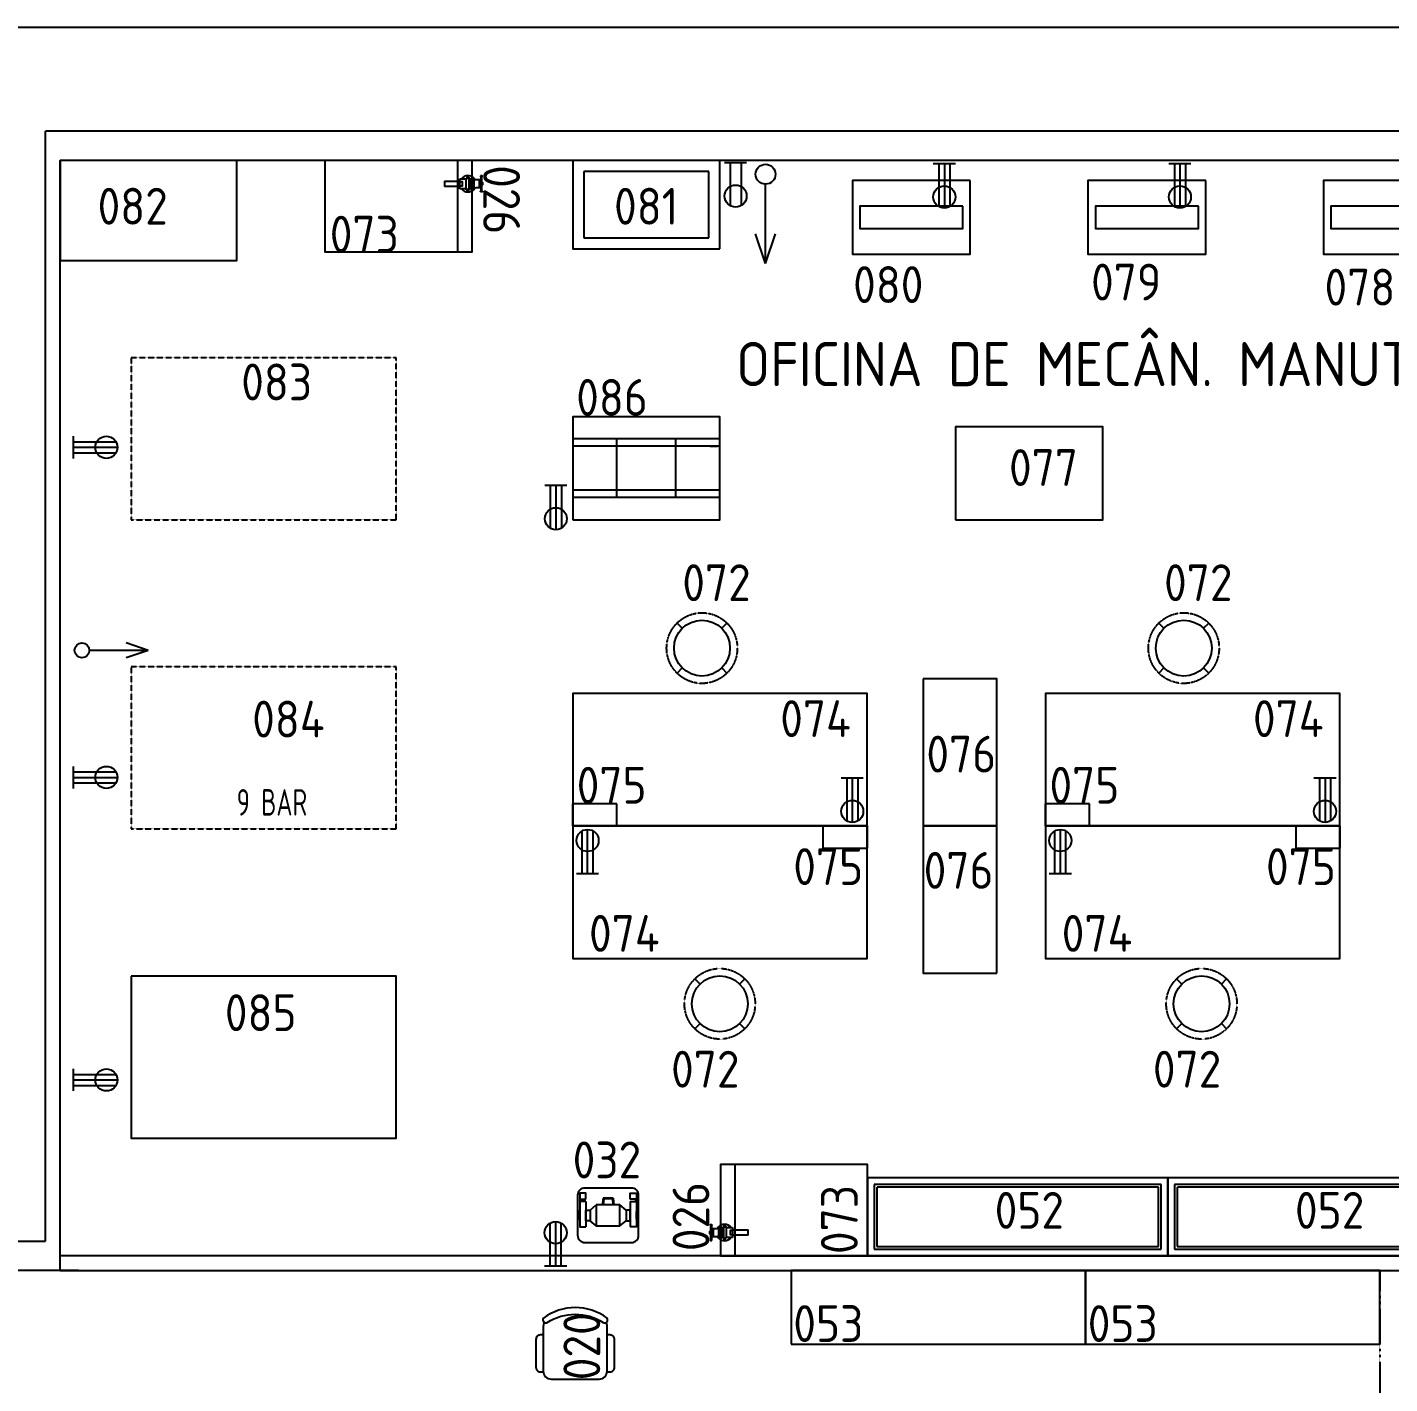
# Model space of a CAD drawing. Header units: millimetres. Extents: x 18768 to 1484868, y -11027 to 520152.
# Drawn here: x 204153 to 213408, y 54022 to 63236 of the extents above; entities that cross this region are included whole.
import ezdxf
from ezdxf.enums import TextEntityAlignment as Align

# ---------------------------------------------------------------- set-up
doc = ezdxf.new("R2010")
doc.units = ezdxf.units.MM
for name, pattern in [('DASHED', [0.75, 0.55, -0.2]), ('DIVIDE', [2.15, 1.5, -0.2, 0.05, -0.15, 0.05, -0.2]), ('HIDDEN', [0.375, 0.25, -0.125]), ('HIDDEN2', [4.7625, 3.175, -1.5875])]:
    doc.linetypes.add(name, pattern=pattern)
for name, color, linetype in [('L018-SIMBOLO1', 3, 'Continuous'), ('L018-SIMBOLO3', 3, 'Continuous'), ('L025-CONTORNO', 7, 'Continuous'), ('L025-IMAGIN', 1, 'DIVIDE'), ('L025-TEXTO', 7, 'Continuous'), ('L025-TRACEJ', 140, 'DASHED'), ('L035-ARRANJO-ADQUIRIR', 102, 'Continuous'), ('L035-ARRANJO-EXISTENTE', 180, 'Continuous'), ('L035-ARRANJO-REMANEJADO', 200, 'Continuous'), ('L035-TEXTO', 40, 'Continuous'), ('PAREDES', 7, 'Continuous')]:
    doc.layers.add(name, color=color, linetype=linetype)
doc.layers.add('L035-DEMOLIÇÃO', color=40, linetype='Continuous', plot=False)
doc.styles.add('ISO-CP--18', font='isocp.shx', dxfattribs={"width": 0.75, "height": 180})
doc.styles.add('ISO-CP--25', font='isocp.shx', dxfattribs={"height": 250})
doc.styles.add('ISO-CP--35', font='isocp.shx', dxfattribs={"height": 350})
doc.styles.add('Itálico', font='italic.shx', dxfattribs={"height": 500})

# ---------------------------------------------------------------- blocks, each defined once
blk = doc.blocks.new('BL_SENAI_id9330313130')
at = {"layer": 'L035-ARRANJO-EXISTENTE', "color": 0}
for p, q in [((-2.2, 568.9), (-2.2, 530.6)), ((13, 568.9), (-2.2, 568.9)), ((13, 530.6), (13, 572.3)), ((81.7, 581.5), (87.6, 585.8)), ((133.6, 581.5), (81.7, 581.5)), ((81.7, 572.3), (81.7, 581)), ((133.6, 572.3), (81.7, 572.3)), ((127.6, 585.8), (87.6, 585.8)), ((133.6, 581.5), (127.6, 585.8)), ((133.6, 572.3), (133.6, 581.5)), ((184.3, 572.3), (184.3, 530.6)), ((13, 530.6), (184.3, 530.6)), ((71, 502.1), (35.4, 460.4)), ((178.5, 460.4), (144.2, 502.1)), ((-9.9, 413.3), (35.4, 419.3)), ((-9.9, 413.3), (-9.9, 346.3)), ((-3.9, 408.1), (35.4, 413.2)), ((-3.9, 408.1), (-3.9, 351.6)), ((-9.9, 346.3), (35.4, 340.4)), ((-3.9, 351.6), (35.4, 346.4)), ((71, 257.5), (35.4, 299.3)), ((178.5, 299.3), (144.2, 257.5)), ((-2.2, 190.8), (-2.2, 229.1)), ((13, 190.8), (-2.2, 190.8)), ((13, 229.1), (184.3, 229.1)), ((13, 229.1), (13, 187.3)), ((133.6, 187.3), (81.7, 187.3)), ((81.7, 187.3), (81.7, 178.6)), ((133.6, 187.3), (133.6, 178.2)), ((184.3, 187.3), (184.3, 229.1)), ((133.6, 178.2), (81.7, 178.2)), ((81.7, 178.2), (87.6, 173.8)), ((127.6, 173.8), (87.6, 173.8)), ((133.6, 178.2), (127.6, 173.8))]:
    blk.add_line(p, q, dxfattribs=at)
blk.add_lwpolyline([(241.9, 587.3), (-28.1, 587.3, 0.414214), (-78.1, 537.3), (-78.1, 222.3, 0.414214), (-28.1, 172.3), (241.9, 172.3, 0.414214), (291.9, 222.3), (291.9, 537.3, 0.414214)], format="xyb", close=True, dxfattribs=at)
for points in [[(-2.2, 530.6), (-42.4, 530.6), (-42.4, 572.3), (184.3, 572.3), (184.3, 568.9)], [(-2.2, 229.1), (-42.4, 229.1), (-42.4, 187.3), (184.3, 187.3), (184.3, 190.8)]]:
    blk.add_lwpolyline(points, dxfattribs=at)
for points in [[(144.2, 502.1), (144.2, 530.6), (71, 530.6), (71, 502.1)], [(35.4, 299.3), (178.5, 299.3), (178.5, 460.4), (35.4, 460.4)], [(144.2, 257.5), (144.2, 229.1), (71, 229.1), (71, 257.5)]]:
    blk.add_lwpolyline(points, close=True, dxfattribs=at)
at = {"layer": 'L025-TEXTO', "style": 'ISO-CP--25'}
blk.add_attdef('rmp_mt_codmaterial', (15, 15), '', height=40, dxfattribs=at)
at = {"layer": 'L025-TEXTO', "style": 'ISO-CP--25', "flags": 1}
for tag in ['rmp_mt_nomeunid', 'rmp_mt_potencia', 'rmp_mt_cod']:
    blk.add_attdef(tag, (15, 15), '', height=40, dxfattribs=at)
blk = doc.blocks.new('BL_SENAI_id9320231060')
at = {"layer": 'L025-CONTORNO', "color": 0}
blk.add_lwpolyline([(0, 0), (2000, 0), (2000, 500), (0, 500)], close=True, dxfattribs=at)
at = {"layer": 'L025-TEXTO', "style": 'Itálico'}
blk.add_attdef('rmp_mt_codmaterial', (15, 15), '', height=40, dxfattribs=at)
at = {"layer": 'L025-TEXTO', "style": 'Itálico', "flags": 1}
for tag in ['rmp_mt_nomeunid', 'rmp_mt_potencia', 'rmp_mt_cod']:
    blk.add_attdef(tag, (15, 15), '', height=40, dxfattribs=at)
blk = doc.blocks.new('BL_SENAI_id9300163103')
at = {"layer": 'L025-CONTORNO', "color": 0}
blk.add_line((-985.2, 85.1), (-985.2, 705.1), dxfattribs=at)
blk.add_lwpolyline([(-1085.2, 85.1), (-85.2, 85.1), (-85.2, 705.1), (-1085.2, 705.1)], close=True, dxfattribs=at)
at = {"layer": 'L025-TEXTO', "style": 'ISO-CP--25'}
blk.add_attdef('rmp_mt_codmaterial', (15, 15), '', height=40, dxfattribs=at)
at = {"layer": 'L025-TEXTO', "style": 'ISO-CP--25', "flags": 1}
for tag in ['rmp_mt_nomeunid', 'rmp_mt_potencia', 'rmp_mt_cod']:
    blk.add_attdef(tag, (15, 15), '', height=40, dxfattribs=at)
blk = doc.blocks.new('BL_SENAI_id9310100320')
at = {"layer": 'L035-ARRANJO-EXISTENTE', "color": 0}
for p, q in [((-200.7, 56.3), (-200.7, 19.7)), ((-200.7, 56.3), (-96, 56.3)), ((-96, 19.7), (-200.7, 19.7)), ((-96, 72.3), (-55.2, 72.3)), ((-96, 3.7), (-96, 72.3)), ((-55.2, 3.7), (-96, 3.7)), ((-29.2, 76), (-35, 76)), ((-35, 67.8), (-35, 0)), ((-35, 0), (-29.2, 0)), ((-29.2, 0), (-29.2, 76)), ((-22.5, 76), (-16.6, 76)), ((-22.5, 0), (-22.5, 76)), ((-16.6, 0), (-22.5, 0)), ((-16.6, 67.8), (-16.6, 0)), ((0.9, 22.8), (0.9, 53.2)), ((39.4, 64.6), (12.3, 64.6)), ((39.4, 11.4), (12.3, 11.4)), ((35, 64.6), (35, 11.4)), ((39.4, 64.6), (39.4, 11.4))]:
    blk.add_line(p, q, dxfattribs=at)
for points in [[(-96, 21.8), (-96, 54.2), (-80.4, 54.2), (-80.4, 21.8)], [(-52.6, 76), (-35, 76), (-35, 0), (-52.6, 0)], [(0.9, 76), (-16.6, 76), (-16.6, 0), (0.9, 0)], [(39.4, 30), (39.4, 45.8), (58.1, 45.8), (58.1, 30)], [(45.4, 91.7), (45.4, 87.5), (54.8, 87.5), (54.8, 91.7)], [(45.4, -15.9), (45.4, -11.8), (54.8, -11.8), (54.8, -15.9)]]:
    blk.add_lwpolyline(points, close=True, dxfattribs=at)
for points in [[(48.1, 45.8), (48.1, 87.5), (52.2, 87.5), (52.2, 45.8)], [(52.2, 30), (52.2, -11.8), (48.1, -11.8), (48.1, 30)]]:
    blk.add_lwpolyline(points, dxfattribs=at)
for centre in [(-41.8, 84.6), (-41.8, -8.6)]:
    blk.add_circle(centre, 4.46, dxfattribs=at)
for centre, radius, start, end in [((-40.5, 38), 55.5, 41.73855, 141.87067), ((-40.5, 38), 55.5, 218.12933, 318.26145), ((-55.2, 74.9), 2.59, 270, 0), ((-55.2, 1.1), 2.59, 0, 90), ((12.3, 76), 11.4, 180, 270), ((12.3, 0), 11.4, 90, 180)]:
    blk.add_arc(centre, radius, start, end, dxfattribs=at)
at = {"layer": 'L025-TEXTO', "style": 'ISO-CP--25'}
blk.add_attdef('rmp_mt_codmaterial', (15, 15), '', height=40, dxfattribs=at)
at = {"layer": 'L025-TEXTO', "style": 'ISO-CP--25', "flags": 1}
for tag in ['rmp_mt_nomeunid', 'rmp_mt_potencia', 'rmp_mt_cod']:
    blk.add_attdef(tag, (15, 15), '', height=40, dxfattribs=at)
blk = doc.blocks.new('BL_SENAI_id9300103501')
at = {"layer": 'L025-CONTORNO', "color": 0}
blk.add_lwpolyline([(-1554.6, 282.4), (-354.6, 282.4), (-354.6, 962.4), (-1554.6, 962.4)], close=True, dxfattribs=at)
at = {"layer": 'L025-TEXTO', "style": 'ISO-CP--25'}
blk.add_attdef('rmp_mt_codmaterial', (15, 15), '', height=40, dxfattribs=at)
at = {"layer": 'L025-TEXTO', "style": 'ISO-CP--25', "flags": 1}
for tag in ['rmp_mt_nomeunid', 'rmp_mt_potencia', 'rmp_mt_cod']:
    blk.add_attdef(tag, (15, 15), '', height=40, dxfattribs=at)
blk = doc.blocks.new('BL_SENAI_id9380320010')
at = {"layer": 'L025-CONTORNO', "color": 0}
blk.add_lwpolyline([(-614.3, -165.9), (485.7, -165.9), (485.7, 1634.1), (-614.3, 1634.1)], close=True, dxfattribs=at)
at = {"layer": 'L025-TEXTO', "style": 'ISO-CP--25'}
blk.add_attdef('rmp_mt_codmaterial', (15, 15), '', height=40, dxfattribs=at)
at = {"layer": 'L025-TEXTO', "style": 'ISO-CP--25', "flags": 1}
for tag in ['rmp_mt_nomeunid', 'rmp_mt_potencia', 'rmp_mt_cod']:
    blk.add_attdef(tag, (15, 15), '', height=40, dxfattribs=at)
blk = doc.blocks.new('BL_SENAI_id9380330030')
at = {"layer": 'L035-ARRANJO-ADQUIRIR', "color": 0, "linetype": 'HIDDEN'}
blk.add_lwpolyline([(-1579.9, -233.3), (220.1, -233.3), (220.1, 866.7), (-1579.9, 866.7)], close=True, dxfattribs=at)
at = {"layer": 'L025-TEXTO', "style": 'ISO-CP--25'}
blk.add_attdef('rmp_mt_codmaterial', (15, 15), '', height=40, dxfattribs=at)
at = {"layer": 'L025-TEXTO', "style": 'ISO-CP--25', "flags": 1}
for tag in ['rmp_mt_nomeunid', 'rmp_mt_potencia', 'rmp_mt_cod']:
    blk.add_attdef(tag, (15, 15), '', height=40, dxfattribs=at)
blk = doc.blocks.new('BL_SENAI_id9380390070')
at = {"layer": 'L025-CONTORNO', "color": 0}
for points in [[(-938.5, 117.1), (-138.5, 117.1), (-138.5, 617.1), (-938.5, 617.1)], [(-888.5, 292.1), (-188.5, 292.1), (-188.5, 442.1), (-888.5, 442.1)]]:
    blk.add_lwpolyline(points, close=True, dxfattribs=at)
at = {"layer": 'L025-TEXTO', "style": 'ISO-CP--25'}
blk.add_attdef('rmp_mt_codmaterial', (15, 15), '', height=40, dxfattribs=at)
at = {"layer": 'L025-TEXTO', "style": 'ISO-CP--25', "flags": 1}
for tag in ['rmp_mt_nomeunid', 'rmp_mt_potencia', 'rmp_mt_cod']:
    blk.add_attdef(tag, (15, 15), '', height=40, dxfattribs=at)
blk = doc.blocks.new('BL_SENAI_id9380390080')
at = {"layer": 'L025-CONTORNO', "color": 0}
for points in [[(-832.5, 54.5), (-32.5, 54.5), (-32.5, 554.5), (-832.5, 554.5)], [(-782.5, 229.5), (-82.5, 229.5), (-82.5, 379.5), (-782.5, 379.5)]]:
    blk.add_lwpolyline(points, close=True, dxfattribs=at)
at = {"layer": 'L025-TEXTO', "style": 'ISO-CP--25'}
blk.add_attdef('rmp_mt_codmaterial', (15, 15), '', height=40, dxfattribs=at)
at = {"layer": 'L025-TEXTO', "style": 'ISO-CP--25', "flags": 1}
for tag in ['rmp_mt_nomeunid', 'rmp_mt_potencia', 'rmp_mt_cod']:
    blk.add_attdef(tag, (15, 15), '', height=40, dxfattribs=at)
blk = doc.blocks.new('BL_SENAI_id9380390090')
at = {"layer": 'L025-CONTORNO', "color": 0}
for points in [[(-682.8, 170.4), (117.2, 170.4), (117.2, 670.4), (-682.8, 670.4)], [(-632.8, 345.4), (67.2, 345.4), (67.2, 495.4), (-632.8, 495.4)]]:
    blk.add_lwpolyline(points, close=True, dxfattribs=at)
at = {"layer": 'L025-TEXTO', "style": 'ISO-CP--25'}
blk.add_attdef('rmp_mt_codmaterial', (15, 15), '', height=40, dxfattribs=at)
at = {"layer": 'L025-TEXTO', "style": 'ISO-CP--25', "flags": 1}
for tag in ['rmp_mt_nomeunid', 'rmp_mt_potencia', 'rmp_mt_cod']:
    blk.add_attdef(tag, (15, 15), '', height=40, dxfattribs=at)
blk = doc.blocks.new('BL_SENAI_id9330320140')
at = {"layer": 'L035-ARRANJO-REMANEJADO', "color": 0}
for p, q in [((-1119.7, 702.2), (-119.7, 702.2)), ((-1119.7, 652.2), (-119.7, 652.2)), ((-819.7, 702.2), (-819.7, 302.2)), ((-419.7, 702.2), (-419.7, 302.2)), ((-1119.7, 352.2), (-119.7, 352.2)), ((-1119.7, 302.2), (-119.7, 302.2)), ((-1053.4, 352.2), (-1103.4, 352.2))]:
    blk.add_line(p, q, dxfattribs=at)
blk.add_lwpolyline([(-119.7, 852.2), (-1119.7, 852.2), (-1119.7, 152.2), (-119.7, 152.2)], close=True, dxfattribs=at)
at = {"layer": 'L025-TEXTO', "style": 'ISO-CP--25'}
blk.add_attdef('rmp_mt_codmaterial', (15, 15), '', height=40, dxfattribs=at)
at = {"layer": 'L025-TEXTO', "style": 'ISO-CP--25', "flags": 1}
for tag in ['rmp_mt_nomeunid', 'rmp_mt_potencia', 'rmp_mt_cod']:
    blk.add_attdef(tag, (15, 15), '', height=40, dxfattribs=at)
blk = doc.blocks.new('BL_SENAI_id9300119427')
at = {"layer": 'L025-CONTORNO', "color": 0}
for p, q in [((-684.6, 1011.8), (-684.6, 161.8)), ((-234.6, 1011.8), (-684.6, 1011.8)), ((-234.6, 161.8), (-234.6, 1011.8)), ((-684.6, 161.8), (-234.6, 161.8))]:
    blk.add_line(p, q, dxfattribs=at)
blk.add_lwpolyline([(-759.6, 86.8), (-159.6, 86.8), (-159.6, 1086.8), (-759.6, 1086.8)], close=True, dxfattribs=at)
at = {"layer": 'L025-TEXTO', "style": 'ISO-CP--25'}
blk.add_attdef('rmp_mt_codmaterial', (15, 15), '', height=40, dxfattribs=at)
at = {"layer": 'L025-TEXTO', "style": 'ISO-CP--25', "flags": 1}
for tag in ['rmp_mt_nomeunid', 'rmp_mt_potencia', 'rmp_mt_cod']:
    blk.add_attdef(tag, (15, 15), '', height=40, dxfattribs=at)
blk = doc.blocks.new('BL_SENAI_id9350520770')
at = {"layer": 'L025-CONTORNO', "color": 0}
blk.add_lwpolyline([(-1125.1, 177.5), (-125.1, 177.5), (-125.1, 807.5), (-1125.1, 807.5)], close=True, dxfattribs=at)
at = {"layer": 'L025-TEXTO', "style": 'ISO-CP--25'}
blk.add_attdef('rmp_mt_codmaterial', (15, 15), '', height=40, dxfattribs=at)
at = {"layer": 'L025-TEXTO', "style": 'ISO-CP--25', "flags": 1}
for tag in ['rmp_mt_nomeunid', 'rmp_mt_potencia', 'rmp_mt_cod']:
    blk.add_attdef(tag, (15, 15), '', height=40, dxfattribs=at)
blk = doc.blocks.new('BL_SENAI_id9320230770')
at = {"layer": 'L025-CONTORNO', "color": 0}
blk.add_lwpolyline([(-848.2, -168.9), (1191.8, -168.9), (1191.8, 361.1), (-848.2, 361.1)], close=True, dxfattribs=at)
at = {"layer": 'L025-CONTORNO', "color": 0, "linetype": 'HIDDEN2'}
for points in [[(-803.2, -123.9), (1146.8, -123.9), (1146.8, 316.1), (-803.2, 316.1)], [(-785.2, -105.9), (1128.8, -105.9), (1128.8, 298.1), (-785.2, 298.1)]]:
    blk.add_lwpolyline(points, close=True, dxfattribs=at)
at = {"layer": 'L025-TEXTO', "style": 'ISO-CP--25'}
blk.add_attdef('rmp_mt_codmaterial', (15, 15), '', height=40, dxfattribs=at)
at = {"layer": 'L025-TEXTO', "style": 'ISO-CP--25', "flags": 1}
for tag in ['rmp_mt_nomeunid', 'rmp_mt_potencia', 'rmp_mt_cod']:
    blk.add_attdef(tag, (15, 15), '', height=40, dxfattribs=at)
blk = doc.blocks.new('BL_SENAI_id9300121710')
at = {"layer": 'L035-ARRANJO-EXISTENTE', "color": 0}
for p, q in [((-300, 150), (-300, 0)), ((-300, 150), (0, 150)), ((0, 150), (0, 0)), ((-300, 0), (0, 0))]:
    blk.add_line(p, q, dxfattribs=at)
at = {"layer": 'L025-TEXTO', "style": 'ISO-CP--25'}
blk.add_attdef('rmp_mt_codmaterial', (15, 15), '', height=40, dxfattribs=at)
at = {"layer": 'L025-TEXTO', "style": 'ISO-CP--25', "flags": 1}
for tag in ['rmp_mt_nomeunid', 'rmp_mt_potencia', 'rmp_mt_cod']:
    blk.add_attdef(tag, (15, 15), '', height=40, dxfattribs=at)
blk = doc.blocks.new('BL_SENAI_id9320240290')
at = {"layer": 'L025-CONTORNO', "color": 0}
blk.add_lwpolyline([(-248.5, 37.7), (-248.5, 2037.7), (-1148.5, 2037.7), (-1148.5, 37.7)], close=True, dxfattribs=at)
at = {"layer": 'L025-TEXTO', "style": 'ISO-CP--25'}
blk.add_attdef('rmp_mt_codmaterial', (15, 15), '', height=40, dxfattribs=at)
at = {"layer": 'L025-TEXTO', "style": 'ISO-CP--25', "flags": 1}
for tag in ['rmp_mt_nomeunid', 'rmp_mt_potencia', 'rmp_mt_cod']:
    blk.add_attdef(tag, (15, 15), '', height=40, dxfattribs=at)
blk = doc.blocks.new('BL_SENAI_id9320240380')
at = {"layer": 'L025-CONTORNO', "color": 0}
blk.add_lwpolyline([(-795.8, 248.5), (204.2, 248.5), (204.2, 748.5), (-795.8, 748.5)], close=True, dxfattribs=at)
at = {"layer": 'L025-TEXTO', "style": 'ISO-CP--18'}
blk.add_attdef('rmp_mt_codmaterial', (15, 15), '', height=40, dxfattribs=at)
at = {"layer": 'L025-TEXTO', "style": 'ISO-CP--18', "flags": 1}
for tag in ['rmp_mt_nomeunid', 'rmp_mt_potencia', 'rmp_mt_cod']:
    blk.add_attdef(tag, (15, 15), '', height=40, dxfattribs=at)
blk = doc.blocks.new('BL_SENAI_id9320211340')
at = {"layer": 'L025-TRACEJ', "color": 0}
blk.add_circle((184.9, 38.9), 240, dxfattribs=at)
at = {"layer": 'L035-ARRANJO-EXISTENTE', "color": 0}
for p, q in [((50.6, 173.3), (15.2, 208.7)), ((319.3, 173.3), (354.6, 208.7)), ((50.6, -95.4), (15.2, -130.8)), ((319.3, -95.4), (354.6, -130.8))]:
    blk.add_line(p, q, dxfattribs=at)
blk.add_circle((184.9, 38.9), 190, dxfattribs=at)
at = {"layer": 'L025-TEXTO', "style": 'ISO-CP--25'}
blk.add_attdef('rmp_mt_codmaterial', (15, 15), '', height=40, dxfattribs=at)
at = {"layer": 'L025-TEXTO', "style": 'ISO-CP--25', "flags": 1}
for tag in ['rmp_mt_nomeunid', 'rmp_mt_potencia', 'rmp_mt_cod']:
    blk.add_attdef(tag, (15, 15), '', height=40, dxfattribs=at)
blk = doc.blocks.new('BL_SENAI_id9320210400')
at = {"layer": 'L035-ARRANJO-ADQUIRIR', "color": 0}
for points in [[(-689.7, 550.3, -0.290756), (-310.2, 550.3, 0.829608), (-283.9, 578.9, 0.333333), (-716.3, 578.9, 0.829608), (-690, 550.3)], [(-717.1, 464.5), (-737.1, 464.5, 0.414214), (-767.1, 434.5), (-767.1, 244.5, 0.414214), (-737.1, 214.5), (-716.9, 214.5)], [(-710.1, 549.8, 0.129448), (-717.1, 523.2), (-717.1, 218.5, 0.414214), (-663, 164.5), (-337.9, 164.5, 0.414214), (-283.9, 218.5), (-283.9, 524.9, 0.120944), (-290, 549.9)], [(-283.9, 214.5), (-263.9, 214.5, 0.414214), (-233.9, 244.5), (-233.9, 434.5, 0.414214), (-263.9, 464.5), (-283.9, 464.5)]]:
    blk.add_lwpolyline(points, format="xyb", dxfattribs=at)
at = {"layer": 'L025-TEXTO', "style": 'ISO-CP--25'}
blk.add_attdef('rmp_mt_codmaterial', (15, 15), '', height=40, dxfattribs=at)
at = {"layer": 'L025-TEXTO', "style": 'ISO-CP--25', "flags": 1}
for tag in ['rmp_mt_nomeunid', 'rmp_mt_potencia', 'rmp_mt_cod']:
    blk.add_attdef(tag, (15, 15), '', height=40, dxfattribs=at)

msp = doc.modelspace()

# ---------------------------------------------------------------- linework, layer by layer
at = {"layer": 'L018-SIMBOLO1'}
for p, q in [((209039.482, 62314.487), (208889.482, 62314.487)), ((208926.982, 62314.487), (208926.982, 62024.535)), ((209001.982, 62314.487), (209001.982, 62024.535)), ((210457.317, 62308.537), (210307.317, 62308.537)), ((210344.817, 62308.537), (210344.817, 62018.585)), ((210382.317, 62308.537), (210382.317, 62008.537)), ((210419.817, 62308.537), (210419.817, 62018.585)), ((212057.317, 62308.537), (211907.317, 62308.537)), ((211944.817, 62308.537), (211944.817, 62018.585)), ((211982.317, 62308.537), (211982.317, 62008.537)), ((212019.817, 62308.537), (212019.817, 62018.585)), ((204465.519, 60458.179), (204465.519, 60308.179)), ((204465.519, 60420.679), (204755.471, 60420.679)), ((204465.519, 60383.179), (204765.519, 60383.179)), ((204465.519, 60345.679), (204755.471, 60345.679)), ((207818.287, 60122.897), (207668.287, 60122.897)), ((207705.787, 60122.897), (207705.787, 59832.945)), ((207743.287, 60122.897), (207743.287, 59822.897)), ((207780.787, 60122.897), (207780.787, 59832.945)), ((204465.519, 58215.795), (204465.519, 58065.795)), ((204465.519, 58178.295), (204755.471, 58178.295)), ((204465.519, 58140.795), (204765.519, 58140.795)), ((209831.905, 58134.967), (209681.905, 58134.967)), ((209719.405, 58134.967), (209719.405, 57845.015)), ((209756.905, 58134.967), (209756.905, 57834.967)), ((209794.405, 58134.967), (209794.405, 57845.015)), ((213043.055, 58134.967), (212893.055, 58134.967)), ((212930.555, 58134.967), (212930.555, 57845.015)), ((212968.055, 58134.967), (212968.055, 57834.967)), ((213005.555, 58134.967), (213005.555, 57845.015)), ((204465.519, 58103.295), (204755.471, 58103.295)), ((211132.782, 57487.436), (211132.782, 57777.387)), ((211170.282, 57487.436), (211170.282, 57787.436)), ((211207.782, 57487.436), (211207.782, 57777.387)), ((211095.282, 57487.436), (211245.282, 57487.436)), ((204465.519, 56161.187), (204465.519, 56011.187)), ((204465.519, 56123.687), (204755.471, 56123.687)), ((204465.519, 56086.187), (204765.519, 56086.187)), ((204465.519, 56048.687), (204755.471, 56048.687)), ((207704.742, 54823.419), (207704.742, 55113.371)), ((207742.242, 54823.419), (207742.242, 55123.419)), ((207779.742, 54823.419), (207779.742, 55113.371)), ((207667.242, 54823.419), (207817.242, 54823.419))]:
    msp.add_line(p, q, dxfattribs=at)
at = {"layer": 'L018-SIMBOLO1', "color": 3}
for p, q in [((207921.631, 57487.436), (207921.631, 57777.387)), ((207959.131, 57487.436), (207959.131, 57787.436)), ((207996.631, 57487.436), (207996.631, 57777.387)), ((207884.131, 57487.436), (208034.131, 57487.436))]:
    msp.add_line(p, q, dxfattribs=at)
at = {"layer": 'L018-SIMBOLO1'}
for centre in [(208964.482, 62089.487), (210382.317, 62083.537), (211982.317, 62083.537), (204690.519, 60383.179), (207743.287, 59897.897), (204690.519, 58140.795), (209756.905, 57909.967), (212968.055, 57909.967), (211170.282, 57712.436), (204690.519, 56086.187), (207742.242, 55048.419)]:
    msp.add_circle(centre, 75, dxfattribs=at)
at = {"layer": 'L018-SIMBOLO1', "color": 3}
msp.add_circle((207959.131, 57712.436), 75, dxfattribs=at)
at = {"layer": 'L018-SIMBOLO3'}
for p, q in [((209167.737, 61630.493), (209167.737, 62170.493)), ((209167.737, 61630.493), (209100.237, 61832.993)), ((209167.737, 61630.493), (209235.237, 61832.993)), ((204974.269, 59004.003), (204824.269, 59054.003)), ((204974.269, 59004.003), (204574.269, 59004.003)), ((204974.269, 59004.003), (204824.269, 58954.003))]:
    msp.add_line(p, q, dxfattribs=at)
for centre, radius in [((209167.737, 62237.993), 67.5), ((204524.269, 59004.003), 50)]:
    msp.add_circle(centre, radius, dxfattribs=at)
at = {"layer": 'L025-IMAGIN'}
msp.add_line((213341.498, 54791.201), (213341.498, 53591.201), dxfattribs=at)
at = {"layer": 'L035-DEMOLIÇÃO', "linetype": 'ByBlock', "lineweight": -2}
msp.add_lwpolyline([(243039.686, 25707.681), (151141.405, 25707.681), (151141.405, 63236.274), (243039.686, 63236.274)], close=True, dxfattribs=at)
at = {"layer": 'PAREDES', "ltscale": 0.01}
for p, q in [((204276.428, 54991.201), (204276.428, 62531.201)), ((204376.428, 54791.201), (204376.428, 62331.201))]:
    msp.add_line(p, q, dxfattribs=at)
at = {"layer": 'PAREDES'}
for p, q in [((219603.279, 62531.201), (204276.428, 62531.201)), ((219603.279, 62331.201), (204376.428, 62331.201)), ((187253.279, 54991.201), (204276.428, 54991.201)), ((214341.498, 54891.201), (204376.428, 54891.201)), ((204500.309, 54791.201), (187253.279, 54791.201)), ((204376.428, 54791.201), (214341.498, 54791.201))]:
    msp.add_line(p, q, dxfattribs=at)

# ---------------------------------------------------------------- block references
at = {"layer": 'L035-ARRANJO-ADQUIRIR'}
ref = msp.add_blockref('BL_SENAI_id9300103501', (204021.878, 62613.592), dxfattribs=dict(at, rotation=180))
ref.add_attrib('rmp_mt_codmaterial', '082', dxfattribs={"layer": 'L025-TEXTO', "height": 250, "style": 'ISO-CP--25'}).set_placement((204868.761, 62020.993), align=Align.MIDDLE)
ref = msp.add_blockref('BL_SENAI_id9300163103', (206089.509, 62416.319), dxfattribs=dict(at, rotation=180))
ref.add_attrib('rmp_mt_codmaterial', '073', dxfattribs={"layer": 'L025-TEXTO', "height": 250, "style": 'ISO-CP--25'}).set_placement((206442.273, 61831.073), align=Align.MIDDLE)
ref = msp.add_blockref('BL_SENAI_id9300119427', (208944.829, 62490.811), dxfattribs=dict(at, rotation=90))
ref.add_attrib('rmp_mt_codmaterial', '081', dxfattribs={"layer": 'L025-TEXTO', "height": 250, "style": 'ISO-CP--25'}).set_placement((208356.867, 62020.936), align=Align.MIDDLE)
ref = msp.add_blockref('BL_SENAI_id9310100320', (207187.218, 62134.85), dxfattribs=at)
ref.add_attrib('rmp_mt_codmaterial', '026', dxfattribs={"layer": 'L025-TEXTO', "height": 250, "rotation": 270, "style": 'ISO-CP--25'}).set_placement((207374.694, 62064.53), align=Align.MIDDLE)
ref = msp.add_blockref('BL_SENAI_id9380390070', (209619.487, 62312.17), dxfattribs=dict(at, rotation=180))
ref.add_attrib('rmp_mt_codmaterial', '080', dxfattribs={"layer": 'L025-TEXTO', "height": 250, "style": 'ISO-CP--25'}).set_placement((210001.293, 61488.831), align=Align.MIDDLE)
ref = msp.add_blockref('BL_SENAI_id9380390080', (211325.566, 62249.566), dxfattribs=dict(at, rotation=180))
ref.add_attrib('rmp_mt_codmaterial', '079', dxfattribs={"layer": 'L025-TEXTO', "height": 250, "style": 'ISO-CP--25'}).set_placement((211617.442, 61505.349), align=Align.MIDDLE)
ref = msp.add_blockref('BL_SENAI_id9380390090', (213075.235, 62365.409), dxfattribs=dict(at, rotation=180))
ref.add_attrib('rmp_mt_codmaterial', '078', dxfattribs={"layer": 'L025-TEXTO', "height": 250, "style": 'ISO-CP--25'}).set_placement((213205.05, 61471.443), align=Align.MIDDLE)
ref = msp.add_blockref('BL_SENAI_id9380330030', (205078.114, 60757.94), dxfattribs=dict(at, rotation=180))
ref.add_attrib('rmp_mt_codmaterial', '083', dxfattribs={"layer": 'L025-TEXTO', "height": 250, "style": 'ISO-CP--25'}).set_placement((205846.96, 60827.239), align=Align.MIDDLE)
ref = msp.add_blockref('BL_SENAI_id9330320140', (207738.341, 60743.359), dxfattribs=dict(at, rotation=180))
ref.add_attrib('rmp_mt_codmaterial', '086', dxfattribs={"layer": 'L025-TEXTO', "height": 250, "style": 'ISO-CP--25'}).set_placement((208124.851, 60722.476), align=Align.MIDDLE)
ref = msp.add_blockref('BL_SENAI_id9350520770', (211583.118, 59713.696), dxfattribs=at)
ref.add_attrib('rmp_mt_codmaterial', '077', dxfattribs={"layer": 'L025-TEXTO', "height": 250, "style": 'ISO-CP--25'}).set_placement((211055.76, 60245.696), align=Align.MIDDLE)
ref = msp.add_blockref('BL_SENAI_id9320211340', (208551.097, 58980.299), dxfattribs=at)
ref.add_attrib('rmp_mt_codmaterial', '072', dxfattribs={"layer": 'L025-TEXTO', "height": 250, "style": 'ISO-CP--25'}).set_placement((208834.611, 59463.396), align=Align.MIDDLE)
ref = msp.add_blockref('BL_SENAI_id9320211340', (211823.733, 58980.299), dxfattribs=at)
ref.add_attrib('rmp_mt_codmaterial', '072', dxfattribs={"layer": 'L025-TEXTO', "height": 250, "style": 'ISO-CP--25'}).set_placement((212107.247, 59463.396), align=Align.MIDDLE)
ref = msp.add_blockref('BL_SENAI_id9380330030', (205078.114, 58657.94), dxfattribs=dict(at, rotation=180))
ref.add_attrib('rmp_mt_codmaterial', '084', dxfattribs={"layer": 'L025-TEXTO', "height": 250, "style": 'ISO-CP--25'}).set_placement((205926.726, 58537.41), align=Align.MIDDLE)
ref = msp.add_blockref('BL_SENAI_id9320240380', (209989.604, 58015.381), dxfattribs=dict(at, rotation=270))
ref.add_attrib('rmp_mt_codmaterial', '076', dxfattribs={"layer": 'L025-TEXTO', "height": 250, "style": 'ISO-CP--18'}).set_placement((210497.389, 58174.15), align=Align.CENTER)
ref = msp.add_blockref('BL_SENAI_id9320240290', (207820.361, 57562.698), dxfattribs=dict(at, rotation=270))
ref.add_attrib('rmp_mt_codmaterial', '074', dxfattribs={"layer": 'L025-TEXTO', "height": 250, "style": 'ISO-CP--25'}).set_placement((209507.523, 58540.5), align=Align.MIDDLE)
ref = msp.add_blockref('BL_SENAI_id9320240290', (211031.511, 57562.698), dxfattribs=dict(at, rotation=270))
ref.add_attrib('rmp_mt_codmaterial', '074', dxfattribs={"layer": 'L025-TEXTO', "height": 250, "style": 'ISO-CP--25'}).set_placement((212718.673, 58540.5), align=Align.MIDDLE)
ref = msp.add_blockref('BL_SENAI_id9300121710', (207858.018, 57961.201), dxfattribs=dict(at, rotation=180))
ref.add_attrib('rmp_mt_codmaterial', '075', dxfattribs={"layer": 'L025-TEXTO', "height": 250, "style": 'ISO-CP--25'}).set_placement((208122.521, 58087.298), align=Align.MIDDLE)
ref = msp.add_blockref('BL_SENAI_id9300121710', (211069.169, 57961.201), dxfattribs=dict(at, rotation=180))
ref.add_attrib('rmp_mt_codmaterial', '075', dxfattribs={"layer": 'L025-TEXTO', "height": 250, "style": 'ISO-CP--25'}).set_placement((211333.672, 58087.298), align=Align.MIDDLE)
ref = msp.add_blockref('BL_SENAI_id9320240290', (209895.675, 58059.704), dxfattribs=dict(at, rotation=90))
ref.add_attrib('rmp_mt_codmaterial', '074', dxfattribs={"layer": 'L025-TEXTO', "height": 250, "style": 'ISO-CP--25'}).set_placement((208208.513, 57081.903), align=Align.MIDDLE)
ref = msp.add_blockref('BL_SENAI_id9300121710', (209858.018, 57661.201), dxfattribs=at)
ref.add_attrib('rmp_mt_codmaterial', '075', dxfattribs={"layer": 'L025-TEXTO', "height": 250, "style": 'ISO-CP--25'}).set_placement((209593.514, 57535.104), align=Align.MIDDLE)
ref = msp.add_blockref('BL_SENAI_id9320240380', (210986.523, 57607.021), dxfattribs=dict(at, rotation=90))
ref.add_attrib('rmp_mt_codmaterial', '076', dxfattribs={"layer": 'L025-TEXTO', "height": 250, "style": 'ISO-CP--18'}).set_placement((210478.738, 57384.317), align=Align.CENTER)
ref = msp.add_blockref('BL_SENAI_id9320240290', (213106.826, 58059.704), dxfattribs=dict(at, rotation=90))
ref.add_attrib('rmp_mt_codmaterial', '074', dxfattribs={"layer": 'L025-TEXTO', "height": 250, "style": 'ISO-CP--25'}).set_placement((211419.664, 57081.903), align=Align.MIDDLE)
ref = msp.add_blockref('BL_SENAI_id9300121710', (213069.169, 57661.201), dxfattribs=at)
ref.add_attrib('rmp_mt_codmaterial', '075', dxfattribs={"layer": 'L025-TEXTO', "height": 250, "style": 'ISO-CP--25'}).set_placement((212804.665, 57535.104), align=Align.MIDDLE)
ref = msp.add_blockref('BL_SENAI_id9320211340', (209041.968, 56642.103), dxfattribs=dict(at, rotation=180))
ref.add_attrib('rmp_mt_codmaterial', '072', dxfattribs={"layer": 'L025-TEXTO', "height": 250, "style": 'ISO-CP--25'}).set_placement((208758.454, 56159.007), align=Align.MIDDLE)
ref = msp.add_blockref('BL_SENAI_id9320211340', (212314.604, 56642.103), dxfattribs=dict(at, rotation=180))
ref.add_attrib('rmp_mt_codmaterial', '072', dxfattribs={"layer": 'L025-TEXTO', "height": 250, "style": 'ISO-CP--25'}).set_placement((212031.09, 56159.007), align=Align.MIDDLE)
ref = msp.add_blockref('BL_SENAI_id9380320010', (205023.904, 56176.936), dxfattribs=dict(at, rotation=270))
ref.add_attrib('rmp_mt_codmaterial', '085', (205495.038, 56417.786), dxfattribs={"layer": 'L025-TEXTO', "height": 250, "style": 'ISO-CP--25'})
ref = msp.add_blockref('BL_SENAI_id9330313130', (207718.415, 55273.468), dxfattribs=dict(at, rotation=270))
ref.add_attrib('rmp_mt_codmaterial', '032', dxfattribs={"layer": 'L025-TEXTO', "height": 250, "style": 'ISO-CP--25'}).set_placement((208090.16, 55417.67), align=Align.CENTER)
ref = msp.add_blockref('BL_SENAI_id9300163103', (209946.115, 54806.084), dxfattribs=at)
ref.add_attrib('rmp_mt_codmaterial', '073', dxfattribs={"layer": 'L025-TEXTO', "height": 250, "rotation": 90, "style": 'ISO-CP--25'}).set_placement((209668.885, 55138.027), align=Align.MIDDLE)
ref = msp.add_blockref('BL_SENAI_id9310100320', (208848.406, 55087.552), dxfattribs=dict(at, rotation=180))
ref.add_attrib('rmp_mt_codmaterial', '026', dxfattribs={"layer": 'L025-TEXTO', "height": 250, "rotation": 90, "style": 'ISO-CP--25'}).set_placement((208660.929, 55157.873), align=Align.MIDDLE)
ref = msp.add_blockref('BL_SENAI_id9320230770', (210709.126, 55060.112), dxfattribs=at)
ref.add_attrib('rmp_mt_codmaterial', '052', (210724.126, 55075.112), dxfattribs={"layer": 'L025-TEXTO', "height": 250, "style": 'ISO-CP--25'})
ref = msp.add_blockref('BL_SENAI_id9320230770', (212749.126, 55060.112), dxfattribs=at)
ref.add_attrib('rmp_mt_codmaterial', '052', (212764.126, 55075.112), dxfattribs={"layer": 'L025-TEXTO', "height": 250, "style": 'ISO-CP--25'})
ref = msp.add_blockref('BL_SENAI_id9320231060', (209341.498, 54291.201), dxfattribs=at)
ref.add_attrib('rmp_mt_codmaterial', '053', (209356.498, 54306.201), dxfattribs={"layer": 'L025-TEXTO', "height": 250, "style": 'ISO-CP--25'})
ref = msp.add_blockref('BL_SENAI_id9320231060', (211341.498, 54291.201), dxfattribs=at)
ref.add_attrib('rmp_mt_codmaterial', '053', (211356.498, 54306.201), dxfattribs={"layer": 'L025-TEXTO', "height": 250, "style": 'ISO-CP--25'})
ref = msp.add_blockref('BL_SENAI_id9320210400', (208375.167, 53889.253), dxfattribs=at)
ref.add_attrib('rmp_mt_codmaterial', '020', dxfattribs={"layer": 'L025-TEXTO', "height": 250, "rotation": 90, "style": 'ISO-CP--25'}).set_placement((207919.737, 54276.816), align=Align.MIDDLE)

# ---------------------------------------------------------------- texts
at = {"layer": 'L035-ARRANJO-ADQUIRIR', "style": 'ISO-CP--18', "width": 0.75}
msp.add_text('9 BAR', height=180, dxfattribs=at).set_placement((205575.382, 57881.605))
at = {"layer": 'L035-TEXTO', "insert": (211810.262, 61598.446), "char_height": 300, "width": 8756.13, "attachment_point": 2, "style": 'ISO-CP--35'}
msp.add_mtext('\\POFICINA DE MECÂN. MANUTENÇÃO', dxfattribs=at)

doc.saveas('drawing.dxf')
